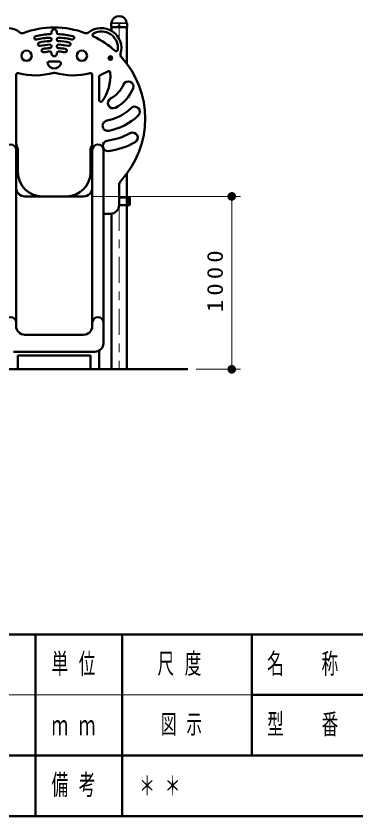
# Model space of a CAD drawing. Units: millimetres on the paper, scale 1:50. Extents: x -385 to 0, y -594 to 267.
# Drawn here: x -214.8 to -175.4, y -297 to -204.5 of the extents above; entities that cross this region are included whole.
import ezdxf

# ---------------------------------------------------------------- set-up
doc = ezdxf.new("R2010")
doc.units = ezdxf.units.MM
doc.linetypes.add('USER2', pattern=[6, 3, -1, 1, -1])
doc.layers.add('LY_1', color=140, linetype='Continuous', lineweight=50)
doc.styles.add('ＭＳ ゴシック', font='')
doc.styles.get('ＭＳ ゴシック').set_extended_font_data('MS Gothic')

# ---------------------------------------------------------------- blocks, each defined once
blk = doc.blocks.new('filled_dot')
at = {"color": 0, "linetype": 'Continuous', "lineweight": -2, "const_width": 1.25}
blk.add_lwpolyline([(-0.625, 0, 1), (0.625, 0, 1)], format="xyb", close=True, dxfattribs=at)

msp = doc.modelspace()

# ---------------------------------------------------------------- linework, layer by layer
at = {"layer": 'LY_1'}
for p, q in [((-203.774, -205.75), (-203.765, -205.353)), ((-203.741, -205.295), (-203.719, -205.273)), ((-201.948, -205.295), (-201.97, -205.273)), ((-201.916, -205.75), (-201.924, -205.353)), ((-210.645, -206.383), (-210.645, -206.31)), ((-210.045, -206.383), (-210.045, -206.31)), ((-203.774, -205.75), (-203.764, -205.76)), ((-201.925, -205.76), (-203.764, -205.76)), ((-203.736, -206.174), (-203.736, -205.76)), ((-201.954, -209.978), (-201.954, -205.76)), ((-201.925, -205.76), (-201.916, -205.75)), ((-210.645, -208.84), (-210.645, -208.787)), ((-210.045, -208.84), (-210.045, -208.787)), ((-210.91, -209.74), (-209.779, -209.74)), ((-203.914, -209.34), (-203.879, -209.28)), ((-203.914, -209.34), (-203.879, -209.4)), ((-203.81, -209.28), (-203.879, -209.28)), ((-203.81, -209.4), (-203.879, -209.4)), ((-203.81, -209.28), (-203.775, -209.34)), ((-203.81, -209.4), (-203.775, -209.34)), ((-214.745, -219.243), (-214.745, -211.292)), ((-205.945, -219.243), (-205.945, -211.292)), ((-205.145, -214.208), (-205.145, -211.49)), ((-214.745, -219.243), (-214.745, -215.74)), ((-205.945, -219.243), (-205.945, -215.74)), ((-214.745, -240.34), (-214.745, -219.99)), ((-214.545, -219.977), (-214.545, -222.54)), ((-206.145, -219.977), (-206.145, -222.54)), ((-205.945, -240.34), (-205.945, -219.99)), ((-204.645, -219.99), (-204.645, -242.302)), ((-201.954, -245.34), (-201.954, -222.702)), ((-202.845, -226.34), (-202.845, -224.131)), ((-213.745, -225.34), (-206.945, -225.34)), ((-211.745, -225.34), (-210.345, -225.34)), ((-208.945, -225.34), (-210.345, -225.34)), ((-202.845, -225.46), (-201.608, -225.46)), ((-201.775, -225.46), (-201.775, -226.36)), ((-201.608, -225.46), (-201.608, -226.36)), ((-202.845, -226.36), (-201.608, -226.36)), ((-204.645, -227.34), (-203.845, -227.34)), ((-203.736, -245.34), (-203.736, -227.334)), ((-213.745, -241.34), (-206.945, -241.34)), ((-215.045, -243.302), (-205.645, -243.302)), ((-205.145, -243.168), (-205.145, -245.34)), ((-214.545, -243.74), (-206.145, -243.74)), ((-214.545, -243.74), (-214.545, -245.34)), ((-206.145, -243.74), (-206.145, -245.34)), ((-212.5, -276), (-212.5, -297)), ((-202.5, -276), (-202.5, -290)), ((-187.5, -276), (-187.5, -290)), ((-187.5, -283), (-70, -283)), ((-242.5, -290), (0, -290)), ((-202.5, -290), (-202.5, -297))]:
    msp.add_line(p, q, dxfattribs=at)
at = {"layer": 'LY_1', "color": 7, "lineweight": 13}
for p, q in [((-201.951, -205.33), (-203.738, -205.33)), ((-201.987, -205.26), (-203.699, -205.26)), ((-205.945, -225.34), (-188.815, -225.34)), ((-189.815, -225.34), (-189.815, -245.34)), ((-193.911, -245.34), (-188.815, -245.34)), ((-242.5, -283), (-187.5, -283))]:
    msp.add_line(p, q, dxfattribs=at)
at = {"layer": 'LY_1', "color": 7, "linetype": 'USER2', "lineweight": 13}
for p, q in [((-202.845, -205.34), (-202.845, -207.094)), ((-202.845, -226.34), (-202.845, -245.34))]:
    msp.add_line(p, q, dxfattribs=at)
at = {"layer": 'LY_1', "color": 7}
for p, q in [((-330.995, -245.34), (-194.911, -245.34)), ((-385, -276), (0, -276)), ((-385, -297), (0, -297))]:
    msp.add_line(p, q, dxfattribs=at)
at = {"layer": 'LY_1'}
for centre, radius in [((-202.845, -205.6), 0.06), ((-213.545, -209.071), 0.6), ((-207.145, -209.071), 0.6), ((-203.845, -209.34), 0.21), ((-203.845, -209.34), 0.18), ((-203.845, -209.34), 0.0693)]:
    msp.add_circle(centre, radius, dxfattribs=at)
for centre, radius, start, end in [((-202.845, -205.34), 0.864, 90, 173.3676), ((-202.845, -205.34), 0.864, 6.6324, 90), ((-203.681, -205.355), 0.084, 135, 178.99605), ((-203.758, -205.234), 0.056, 315, 353.3676), ((-201.931, -205.234), 0.056, 186.6324, 225), ((-202.008, -205.355), 0.084, 1.00395, 45), ((-215.789, -208.192), 2.33, 51.11738, 196.38262), ((-210.345, -216.34), 10.53, 70.0412, 109.9588), ((-210.345, -206.31), 0.3, 0, 180), ((-204.9, -208.192), 2.33, 343.61738, 128.88262), ((-204.9, -208.192), 1.93, 354.59725, 117.90275), ((-214.075, -206.067), 0.4, 231.11738, 289.9588), ((-212.444, -207.003), 0.2, 102.67241, 282.67241), ((-210.345, -216.34), 9.77, 92.87458, 102.67241), ((-210.345, -216.34), 9.37, 93.12559, 102.67241), ((-210.845, -207.184), 0.2, 273.12559, 93.12559), ((-210.845, -206.383), 0.2, 272.87458, 0), ((-209.845, -206.383), 0.2, 180, 267.12542), ((-209.845, -207.184), 0.2, 86.87441, 266.87441), ((-210.345, -216.34), 9.77, 77.32759, 87.12542), ((-210.345, -216.34), 9.37, 77.32759, 86.87441), ((-208.245, -207.003), 0.2, 257.32759, 77.32759), ((-206.614, -206.067), 0.4, 250.0412, 308.88262), ((-205.71, -206.663), 0.2, 117.90275, 244.4076), ((-210.345, -216.34), 10.53, 48.0924, 64.4076), ((-212.023, -207.732), 0.2, 101.03426, 281.03426), ((-210.345, -216.34), 8.97, 93.12559, 101.03426), ((-210.345, -216.34), 8.57, 93.42467, 101.03426), ((-210.845, -207.985), 0.2, 273.42467, 93.42467), ((-209.845, -207.985), 0.2, 86.57533, 266.57533), ((-210.345, -216.34), 8.97, 78.96574, 86.87441), ((-210.345, -216.34), 8.57, 78.96574, 86.57533), ((-208.666, -207.732), 0.2, 258.96574, 78.96574), ((-211.598, -208.469), 0.2, 99.04561, 279.04561), ((-210.345, -216.34), 8.17, 93.42467, 99.04561), ((-210.345, -216.34), 7.77, 93.78709, 99.04561), ((-210.845, -208.787), 0.2, 0, 93.78709), ((-210.345, -208.84), 0.3, 180, 0), ((-209.845, -208.787), 0.2, 86.21291, 180), ((-210.345, -216.34), 8.17, 80.95439, 86.57533), ((-210.345, -216.34), 7.77, 80.95439, 86.21291), ((-209.091, -208.469), 0.2, 260.95439, 80.95439), ((-203.178, -208.355), 0.2, 228.0924, 354.59725), ((-202.281, -208.962), 0.4, 163.61738, 222.4588), ((-210.91, -209.94), 0.2, 90, 199.47122), ((-210.345, -209.74), 0.8, 199.47122, 340.52878), ((-209.779, -209.94), 0.2, 340.52878, 90), ((-210.345, -216.34), 10.53, 317.49406, 42.4588), ((-208.145, -203.94), 8, 292.96968, 299.88879), ((-204.058, -211.049), 0.2, 4.31142, 119.88879), ((-214.545, -211.292), 0.2, 75.88302, 180), ((-212.545, -203.34), 8, 255.88302, 285.5627), ((-210.345, -211.239), 0.2, 74.4373, 105.5627), ((-208.145, -203.34), 8, 254.4373, 284.11698), ((-206.145, -211.292), 0.2, 0, 104.11698), ((-204.945, -211.49), 0.2, 112.96968, 180), ((-208.845, -211.41), 5, 324.34518, 4.31142), ((-205.296, -211.17), 3.208, 297.38594, 337.36064), ((-201.781, -212.636), 0.6, 337.36064, 157.36064), ((-205.296, -211.17), 4.409, 297.38594, 337.36064), ((-204.945, -214.208), 0.2, 180, 324.34518), ((-203.545, -214.552), 0.6, 117.38594, 297.38594), ((-205.296, -211.17), 5.508, 280.86905, 314.07467), ((-201.047, -215.559), 0.6, 314.07467, 134.07467), ((-205.296, -211.17), 6.708, 280.86905, 314.07467), ((-204.145, -217.169), 0.6, 100.86905, 280.86905), ((-205.296, -211.17), 7.809, 277.8735, 298.51629), ((-201.282, -218.558), 0.6, 298.51629, 118.51629), ((-214.145, -219.243), 0.6, 180.02113, 210.45035), ((-206.545, -219.243), 0.6, 329.54965, 359.97887), ((-204.145, -219.499), 0.6, 97.8735, 277.8735), ((-205.296, -211.17), 9.008, 277.8735, 298.51629), ((-215.395, -219.99), 0.65, 0, 180), ((-215.395, -219.977), 0.85, 0, 30.45035), ((-205.295, -219.977), 0.85, 149.54965, 180), ((-205.295, -219.99), 0.65, 0, 180), ((-211.745, -222.54), 2.8, 180, 270), ((-208.945, -222.54), 2.8, 270, 0), ((-201.845, -224.131), 1, 137.49406, 180), ((-213.745, -224.34), 1, 180, 270), ((-206.945, -224.34), 1, 270, 0), ((-203.845, -226.34), 1, 270, 0), ((-215.395, -239.952), 0.65, 0, 180), ((-205.295, -239.952), 0.65, 0, 180), ((-213.745, -240.34), 1, 180, 270), ((-206.945, -240.34), 1, 270, 0), ((-205.645, -242.302), 1, 270, 0)]:
    msp.add_arc(centre, radius, start, end, dxfattribs=at)

# ---------------------------------------------------------------- block references
at = {"layer": 'LY_1', "color": 7, "lineweight": 13, "xscale": 0.4, "yscale": 0.4}
for p, rotation in [((-189.815, -225.34), 270), ((-189.815, -245.34), 90)]:
    msp.add_blockref('filled_dot', p, dxfattribs=dict(at, rotation=rotation))

# ---------------------------------------------------------------- texts
at = {"layer": 'LY_1', "color": 7, "insert": (-190.815, -234.919), "char_height": 1.833, "attachment_point": 8, "rotation": 90, "style": 'ＭＳ ゴシック'}
msp.add_mtext('\\T1.33;\\W1.15;1000', dxfattribs=at)
at = {"layer": 'LY_1', "color": 7, "style": 'ＭＳ ゴシック'}
for s, insert, char_height, attachment_point in [('\\T1.64;\\W0.6;単位', (-207.5, -279.5), 2.346, 5), ('\\T1.64;\\W0.6;尺度', (-195.25, -279.5), 2.346, 5), ('\\T1.64;\\W0.6;名\u3000称', (-181, -279.5), 2.346, 5), ('\\T1.64;\\W0.6;型\u3000番', (-181, -286.5), 2.346, 5), ('\\T1.64;\\W0.6;ｍｍ', (-207.5, -286.5), 2.346, 5), ('\\T1.64;\\W0.6;図示', (-198, -286.5), 2.199, 4), ('\\T1.64;\\W0.6;備考', (-207.5, -293.5), 2.346, 5), ('\\T1.64;\\W0.6;＊＊', (-200.5, -293.5), 2.199, 4)]:
    msp.add_mtext(s, dxfattribs=dict(at, insert=insert, char_height=char_height, attachment_point=attachment_point))

doc.saveas('drawing.dxf')
